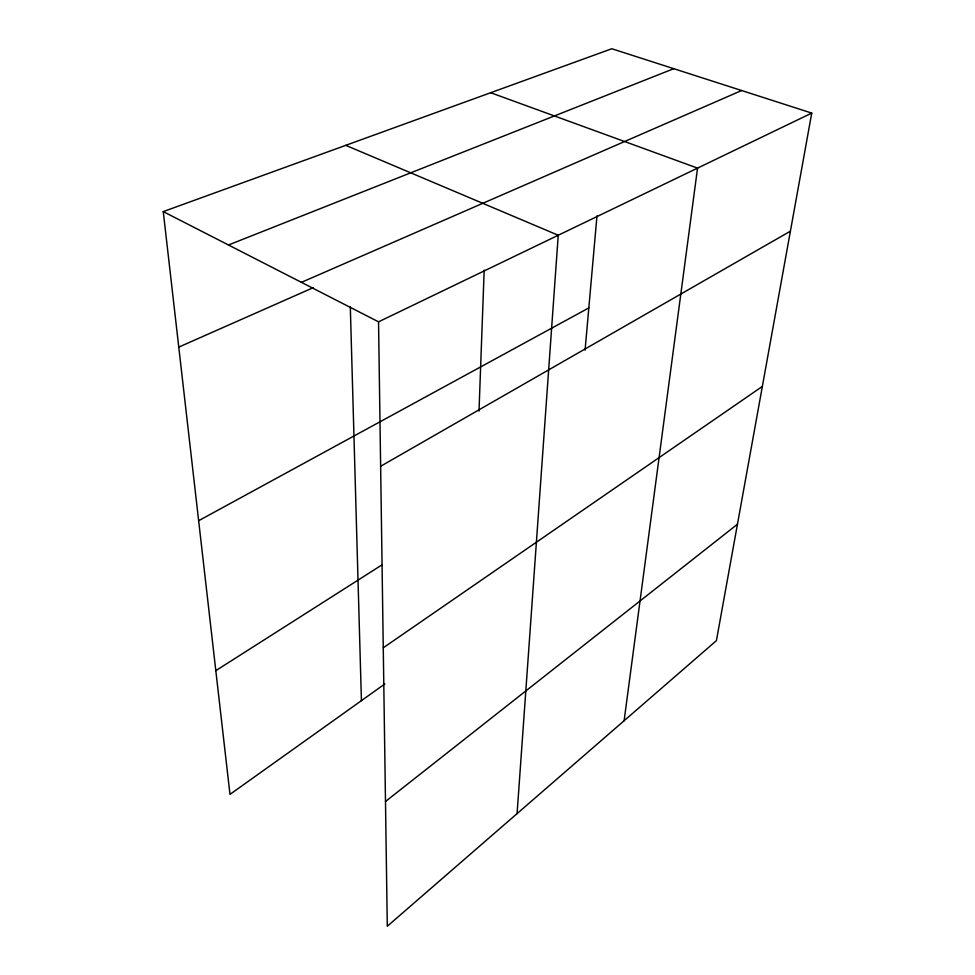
<?xml version="1.0" encoding="UTF-8"?>
<svg xmlns="http://www.w3.org/2000/svg" width="975" height="975" viewBox="0 0 975 975"><rect width="100%" height="100%" fill="white"/><g stroke="black" fill="none" stroke-linecap="round" stroke-linejoin="round"><path stroke-width="1.46" d="M479.005 411.036L484.185 270.124M517.079 813.625L558.236 235.255L345.759 145.336M585.073 350.171L596.98 215.865M624.122 720.732L697.552 168.114L490.693 92.722M163.252 211.599L611.812 48.75L811.748 113.088L716.418 640.636L387.294 926.25L378.544 321.835L163.252 211.599L229.978 794.381L384.869 683.938M385.491 801.499L737.453 524.221M383.273 647.79L762.352 386.429M215.816 670.654L382.298 564.683M380.64 466.269L790.408 231.185M198.644 520.711L588.827 307.917M378.544 321.835L811.748 113.088M178.766 347.112L313.268 287.649M301.421 282.348L741.622 90.529M228.467 244.993L673.762 68.689M350.305 306.698L361.42 700.659"/></g></svg>
